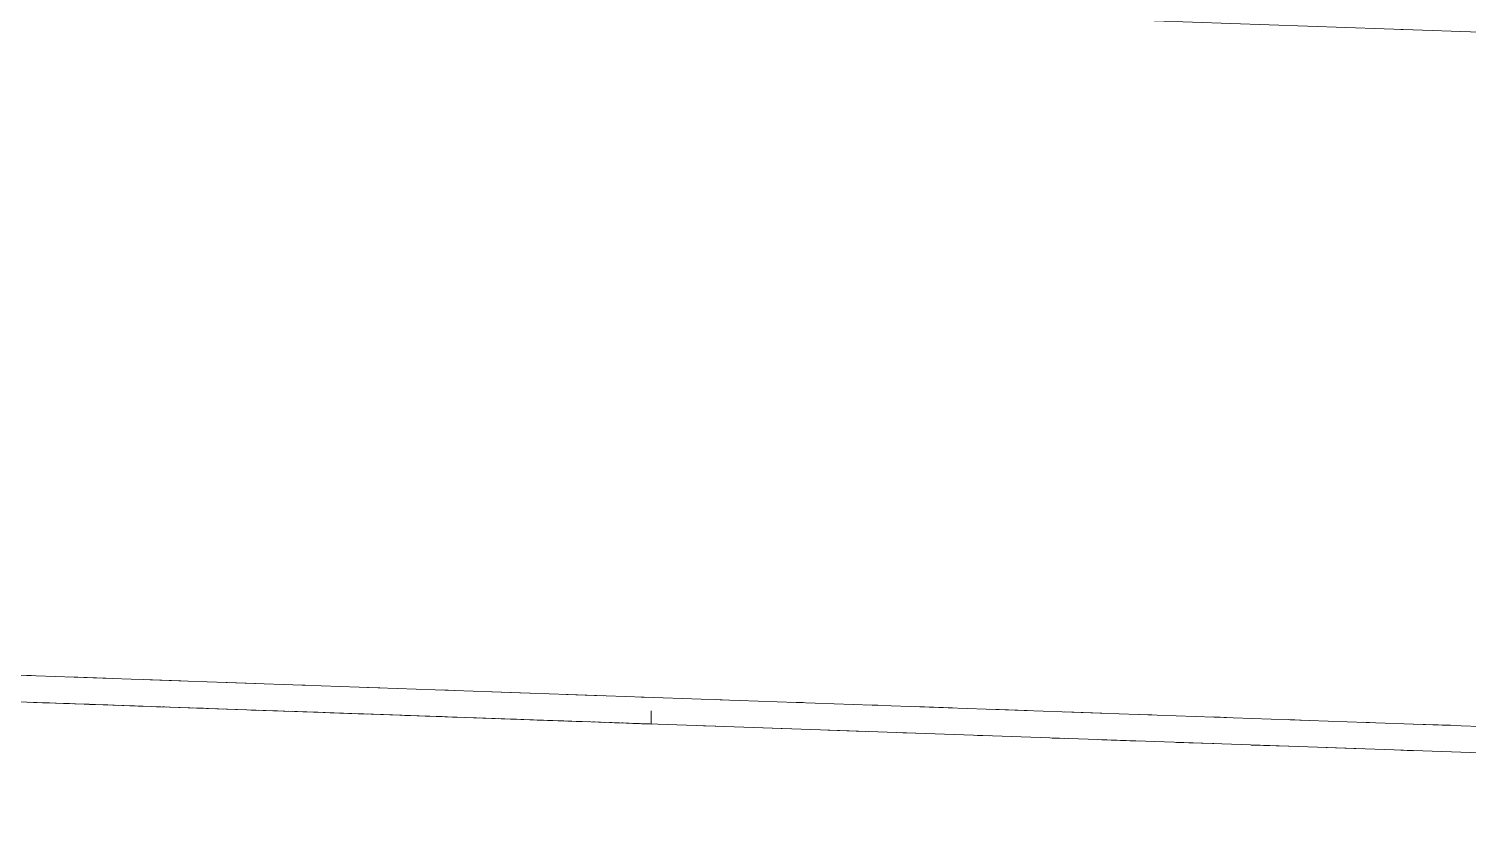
# Model space of a CAD drawing. Header units: metres. Extents: x 10 to 831, y 10 to 584.
# Drawn here: x 374.31 to 403.2, y 444.65 to 460.82 of the extents above; entities that cross this region are included whole.
import ezdxf

# ---------------------------------------------------------------- set-up
doc = ezdxf.new("R2010")
doc.units = ezdxf.units.M
doc.layers.add('VIS', color=8, linetype='Continuous', lineweight=13)

msp = doc.modelspace()

# ---------------------------------------------------------------- linework, layer by layer
at = {"layer": 'VIS'}
for p, q in [((450, 459.117), (30, 473.817)), ((401.848, 460.802), (402.098, 460.793)), ((30, 459.887), (450, 445.187)), ((450, 444.652), (30, 459.352)), ((374.361, 447.834), (373.611, 447.861)), ((375.859, 447.782), (375.11, 447.808)), ((377.359, 447.729), (376.609, 447.755)), ((378.858, 447.676), (378.108, 447.703)), ((379.858, 447.641), (379.608, 447.65)), ((381.357, 447.589), (381.107, 447.598)), ((375.629, 447.255), (371.666, 447.394)), ((374.408, 447.298), (374.334, 447.3)), ((374.408, 447.298), (374.481, 447.295)), ((374.587, 447.291), (374.69, 447.288)), ((374.67, 447.288), (374.613, 447.29)), ((374.67, 447.288), (374.727, 447.287)), ((374.86, 447.282), (376.609, 447.221)), ((375.004, 447.276), (375.108, 447.273)), ((375.13, 447.272), (375.072, 447.274)), ((375.13, 447.272), (375.188, 447.27)), ((382.856, 447.537), (382.606, 447.546)), ((384.356, 447.485), (383.606, 447.51)), ((385.855, 447.432), (385.105, 447.458)), ((386.854, 447.397), (386.605, 447.405)), ((388.354, 447.344), (388.104, 447.353)), ((389.853, 447.292), (389.603, 447.3)), ((375.42, 447.262), (375.525, 447.259)), ((376.171, 447.236), (375.461, 447.26)), ((378.065, 447.169), (375.461, 447.26)), ((375.59, 447.256), (375.532, 447.258)), ((375.59, 447.256), (375.647, 447.254)), ((378.656, 447.149), (375.629, 447.255)), ((375.807, 447.248), (375.896, 447.245)), ((376.049, 447.24), (376.107, 447.238)), ((376.341, 447.23), (376.43, 447.226)), ((376.509, 447.224), (376.452, 447.226)), ((376.509, 447.224), (376.567, 447.222)), ((376.876, 447.211), (376.964, 447.208)), ((377.036, 447.206), (376.995, 447.207)), ((377.036, 447.206), (377.078, 447.204)), ((377.359, 447.194), (378.108, 447.168)), ((377.587, 447.186), (377.676, 447.183)), ((377.779, 447.18), (377.738, 447.181)), ((377.779, 447.18), (377.82, 447.178)), ((378.122, 447.168), (378.211, 447.164)), ((379.012, 447.137), (378.775, 447.144)), ((378.858, 447.141), (379.608, 447.115)), ((379.012, 447.137), (378.923, 447.139)), ((379.305, 447.126), (379.012, 447.137)), ((379.217, 447.129), (379.209, 447.13)), ((379.217, 447.129), (379.225, 447.129)), ((379.267, 447.127), (379.258, 447.127)), ((379.267, 447.127), (379.275, 447.127)), ((380.626, 447.08), (379.525, 447.119)), ((380.057, 447.099), (379.812, 447.108)), ((380.057, 447.099), (379.812, 447.108)), ((380.039, 447.101), (380.112, 447.098)), ((380.358, 447.089), (381.107, 447.063)), ((380.626, 447.08), (380.699, 447.077)), ((381.799, 447.039), (380.846, 447.072)), ((381.212, 447.059), (381.433, 447.052)), ((381.799, 447.039), (381.558, 447.047)), ((382.833, 447.003), (381.799, 447.039)), ((381.857, 447.037), (382.606, 447.011)), ((381.914, 447.034), (382.89, 447)), ((382.509, 447.014), (382.264, 447.023)), ((382.509, 447.014), (382.264, 447.023)), ((383.066, 446.995), (382.818, 447.003)), ((383.066, 446.995), (382.818, 447.003)), ((383.98, 446.962), (383.234, 446.989)), ((383.3, 446.986), (384.55, 446.942)), ((383.356, 446.985), (383.606, 446.976)), ((386.8, 446.863), (386.8, 447.131)), ((391.352, 447.24), (391.103, 447.248)), ((392.852, 447.187), (392.103, 447.213)), ((394.351, 447.135), (393.601, 447.16)), ((395.85, 447.082), (395.101, 447.108)), ((396.851, 447.047), (396.6, 447.055)), ((398.35, 446.995), (398.099, 447.004)), ((383.98, 446.962), (383.735, 446.971)), ((384.058, 446.959), (383.809, 446.969)), ((384.058, 446.959), (383.809, 446.969)), ((384.062, 446.959), (383.98, 446.962)), ((384.062, 446.959), (384.103, 446.958)), ((384.392, 446.948), (384.186, 446.955)), ((384.392, 446.948), (384.433, 446.947)), ((385.545, 446.908), (384.515, 446.943)), ((384.639, 446.94), (384.762, 446.935)), ((385.049, 446.925), (384.801, 446.933)), ((385.545, 446.908), (384.801, 446.933)), ((384.856, 446.932), (385.105, 446.923)), ((384.968, 446.928), (385.092, 446.923)), ((385.297, 446.916), (385.421, 446.912)), ((385.891, 446.896), (385.619, 446.905)), ((385.644, 446.904), (385.668, 446.904)), ((385.743, 446.901), (385.768, 446.9)), ((385.8, 446.899), (386.8, 446.863)), ((385.842, 446.897), (385.866, 446.896)), ((385.99, 446.892), (385.965, 446.893)), ((385.99, 446.892), (386.015, 446.891)), ((386.139, 446.887), (386.064, 446.889)), ((386.089, 446.889), (386.114, 446.888)), ((386.238, 446.884), (386.214, 446.885)), ((386.337, 446.88), (386.312, 446.881)), ((386.355, 446.88), (386.605, 446.87)), ((386.436, 446.876), (386.411, 446.877)), ((386.436, 446.876), (386.461, 446.875)), ((386.502, 446.874), (386.494, 446.875)), ((386.502, 446.874), (386.51, 446.874)), ((386.535, 446.873), (386.527, 446.874)), ((386.568, 446.872), (386.56, 446.872)), ((386.618, 446.87), (386.594, 446.871)), ((386.618, 446.87), (386.627, 446.87)), ((386.651, 446.869), (386.643, 446.869)), ((386.651, 446.869), (386.659, 446.869)), ((386.767, 446.865), (386.676, 446.868)), ((386.701, 446.867), (386.709, 446.867)), ((386.734, 446.866), (386.742, 446.866)), ((386.767, 446.865), (386.775, 446.865)), ((386.8, 446.863), (386.792, 446.864)), ((387.854, 446.827), (388.104, 446.818)), ((388.854, 446.792), (389.603, 446.765)), ((390.353, 446.74), (391.103, 446.713)), ((399.849, 446.942), (399.599, 446.951)), ((401.348, 446.889), (401.098, 446.899)), ((402.848, 446.837), (402.098, 446.863)), ((391.852, 446.687), (392.103, 446.678)), ((393.352, 446.635), (393.601, 446.625)), ((394.851, 446.582), (395.101, 446.573)), ((395.85, 446.547), (396.6, 446.52)), ((397.35, 446.495), (398.099, 446.469)), ((398.85, 446.442), (399.599, 446.416)), ((400.349, 446.389), (401.098, 446.363)), ((401.848, 446.337), (402.098, 446.328))]:
    msp.add_line(p, q, dxfattribs=at)

doc.saveas('drawing.dxf')
